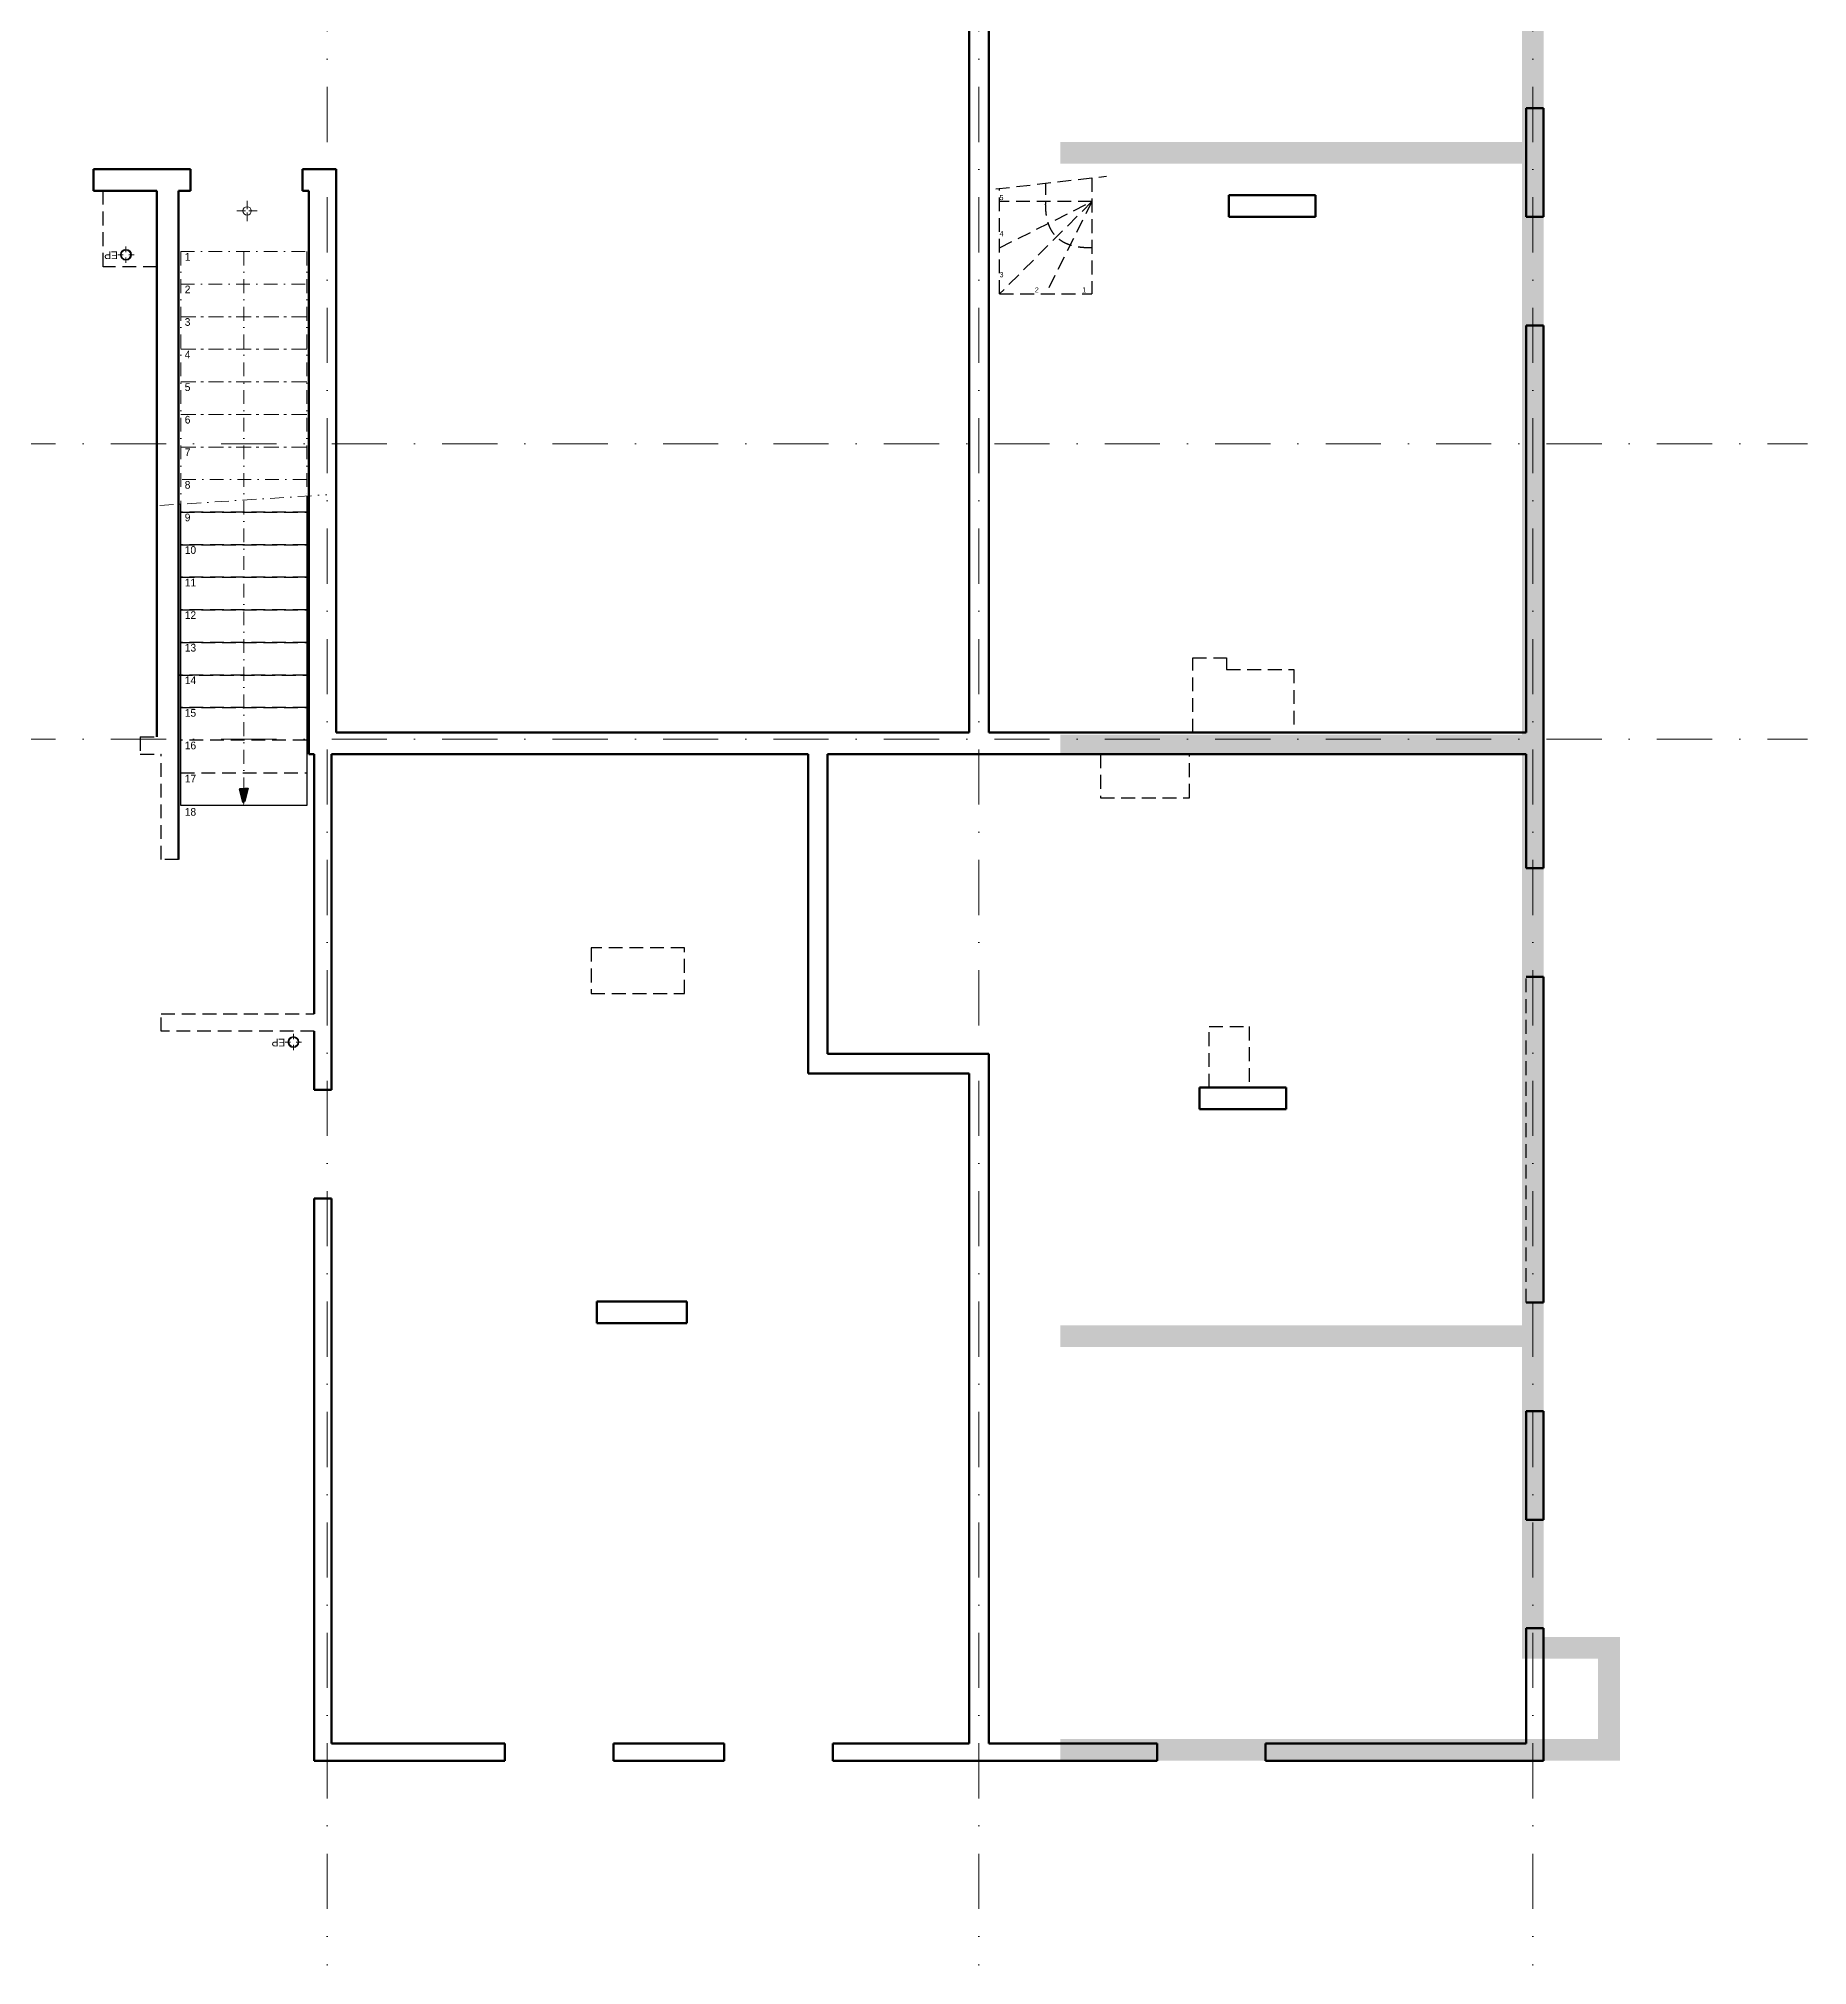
# Model space of a CAD drawing. Header units: millimetres. Extents: x 0 to 23921, y -3644 to 563.
# Drawn here: x 22292 to 23921, y -3019 to -1245 of the extents above; entities that cross this region are included whole.
import ezdxf

# ---------------------------------------------------------------- set-up
doc = ezdxf.new("R2010")
doc.units = ezdxf.units.MM
doc.linetypes.add('CACHEX2', pattern=[19.05, 12.7, -6.35])
doc.linetypes.add('TIRETPTX2', pattern=[50.8, 25.4, -12.7, 0, -12.7])
for name, color, linetype, lineweight in [('01_murs_coup', 5, 'Continuous', 60), ('01_tram_axes', 2, 'TIRETPTX2', 9), ('B Général', 7, 'Continuous', 5), ('C ANNOTATIONS-prestations', 7, 'Continuous', 5), ('C ANNOTATIONS-texte', 7, 'Continuous', 5)]:
    doc.layers.add(name, color=color, linetype=linetype, lineweight=lineweight)
for name, color, linetype in [('01_murs_sup', 2, 'CACHEX2'), ('01_poch_murs', 253, 'Continuous'), ('01_resv', 32, 'Continuous')]:
    doc.layers.add(name, color=color, linetype=linetype)
doc.styles.add('Eurostile', font='')
doc.styles.get('Eurostile').set_extended_font_data('Eurostile')

# ---------------------------------------------------------------- blocks, each defined once
blk = doc.blocks.new('EP')
at = {"layer": 'B Général', "color": 7, "linetype": 'Continuous', "lineweight": 5}
for p, q in [((-7.5, 0), (-2.5, 0)), ((0, 7.5), (0, 2.5)), ((7.5, 0), (2.5, 0)), ((0, -7.5), (0, -2.5))]:
    blk.add_line(p, q, dxfattribs=at)
at = {"layer": 'B Général', "color": 7, "linetype": 'Continuous', "lineweight": 5, "flags": 128}
for points in [[(-5, 0, -1), (5, 0, -1)], [(-4.3, 0, -1), (4.3, 0, -1)]]:
    blk.add_lwpolyline(points, format="xyb", close=True, dxfattribs=at)
at = {"layer": 'C ANNOTATIONS-prestations', "insert": (7.5, 4), "char_height": 7.06, "attachment_point": 1, "line_spacing_factor": 0.894142, "style": 'Eurostile'}
blk.add_mtext('EP', dxfattribs=at)
blk = doc.blocks.new('Groupe-39-1')
at = {"layer": 'B Général', "color": 7, "lineweight": 18}
for p, q in [((10764.9375, 3747.8), (10757.125, 3747.8)), ((10766.5, 3749.3625), (10766.5, 3757.175)), ((10766.5, 3746.2375), (10766.5, 3738.425)), ((10768.0625, 3747.8), (10775.875, 3747.8))]:
    blk.add_line(p, q, dxfattribs=at)
blk.add_circle((10766.5, 3747.8), 3.9062, dxfattribs=at)

msp = doc.modelspace()

# ---------------------------------------------------------------- hatches: boundary and pattern name
at = {"layer": '01_murs_sup'}
msp.add_hatch(color=256, dxfattribs=at).paths.add_polyline_path([(22485.44, -1934.96), (22481.19, -1950.83), (22476.93, -1934.96)])
at = {"layer": '01_poch_murs', "lineweight": 0}
h = msp.add_hatch(color=256, dxfattribs=at)
h.dxf.hatch_style = 1
h.paths.add_polyline_path([(23678.24, 325.19), (22914.82, 328.82), (21530.27, 328.33), (21530.28, 303.33), (22914.76, 303.82), (23658.7, 300.28), (23658.58, 274.17), (23728.24, 274.17), (23728.24, 204.17), (23658.24, 204.17), (23658.24, -241.83), (23153.24, -241.83), (23153.24, -261.83), (23658.24, -261.83), (23658.24, -461.83), (23233.24, -461.83), (23233.24, -481.83), (23658.24, -481.83), (23658.24, -741.83), (23233.24, -741.83), (23233.24, -761.83), (23658.24, -761.83), (23658.24, -1339.83), (23233.24, -1339.83), (23233.24, -1359.83), (23658.24, -1359.83), (23658.24, -1885.83), (23233.17, -1885.83), (23233.17, -1903.83), (23270.24, -1903.83), (23270.24, -1903.83), (23352.24, -1903.83), (23658.24, -1903.83), (23658.24, -2429.83), (23233.24, -2429.83), (23233.24, -2449.83), (23658.24, -2449.83), (23658.24, -2736.83), (23728.24, -2736.83), (23728.24, -2810.83), (23233.24, -2810.83), (23233.24, -2830.83), (23748.44, -2830.83), (23748.44, -2716.83), (23678.24, -2716.83), (23678.24, 184.17), (23748.24, 184.17), (23748.24, 294.19), (23678.24, 294.19)])

# ---------------------------------------------------------------- linework, layer by layer
at = {"layer": '01_murs_coup'}
for p, q in [((23149.24, -1883.83), (23149.24, -775.83)), ((23167.24, -1085.83), (23167.24, -1883.83)), ((23662.24, -1408.79), (23662.24, -1308.79)), ((23678.24, -1308.79), (23662.24, -1308.79)), ((23678.24, -1408.79), (23678.24, -1308.79)), ((22342.77, -1364.78), (22432.19, -1364.78)), ((22342.77, -1384.78), (22342.77, -1364.78)), ((22432.19, -1384.78), (22432.19, -1364.78)), ((22535.19, -1364.78), (22566.19, -1364.78)), ((22535.19, -1384.78), (22535.19, -1364.78)), ((22566.19, -1364.78), (22566.19, -1883.83)), ((22401.19, -1384.78), (22342.77, -1384.78)), ((22351.77, -1384.78), (22401.19, -1384.78)), ((22401.19, -1887.83), (22401.19, -1384.78)), ((22421.19, -2000.84), (22421.19, -1384.78)), ((22421.19, -1384.78), (22432.19, -1384.78)), ((22421.19, -1384.78), (22432.19, -1384.78)), ((22535.19, -1384.78), (22541.19, -1384.78)), ((22535.19, -1384.78), (22541.19, -1384.78)), ((22541.19, -1384.78), (22541.19, -1903.83)), ((23388.24, -1388.79), (23468.24, -1388.79)), ((23388.24, -1388.79), (23468.24, -1388.79)), ((23388.24, -1408.79), (23388.24, -1388.79)), ((23468.24, -1408.79), (23468.24, -1388.79)), ((23388.24, -1408.79), (23468.24, -1408.79)), ((23388.24, -1408.79), (23468.24, -1408.79)), ((23678.24, -1408.79), (23662.24, -1408.79)), ((23662.24, -1883.83), (23662.24, -1508.79)), ((23678.24, -1508.79), (23662.24, -1508.79)), ((23678.24, -2008.79), (23678.24, -1508.79)), ((22566.19, -1883.83), (23149.24, -1883.83)), ((23167.24, -1883.83), (23662.24, -1883.83)), ((22541.19, -1903.83), (22546.18, -1903.83)), ((22541.19, -1903.83), (22546.18, -1903.83)), ((22546.18, -1903.83), (22546.18, -2142.83)), ((22562.18, -1903.83), (22562.18, -2212.92)), ((22562.18, -1903.83), (23000.84, -1903.83)), ((23000.84, -1903.83), (23000.84, -2197.84)), ((23000.84, -1903.83), (23000.84, -2197.84)), ((23018.84, -1903.83), (23018.84, -2179.84)), ((23018.84, -1903.83), (23018.84, -2179.84)), ((23018.84, -1903.83), (23662.24, -1903.83)), ((23662.24, -2008.79), (23662.24, -1903.83)), ((23678.24, -2008.79), (23662.24, -2008.79)), ((23678.24, -2108.79), (23662.24, -2108.79)), ((23678.24, -2408.79), (23678.24, -2108.79)), ((22546.18, -2158.83), (22546.18, -2212.92)), ((23018.84, -2179.84), (23167.24, -2179.84)), ((23018.84, -2179.84), (23167.24, -2179.84)), ((23167.24, -2179.84), (23167.24, -2814.73)), ((23000.84, -2197.84), (23149.24, -2197.84)), ((23000.84, -2197.84), (23149.24, -2197.84)), ((23149.24, -2197.84), (23149.24, -2814.73)), ((22546.18, -2212.92), (22562.18, -2212.92)), ((23361.24, -2210.69), (23441.24, -2210.69)), ((23361.24, -2210.69), (23441.24, -2210.69)), ((23361.24, -2230.69), (23361.24, -2210.69)), ((23407.24, -2210.69), (23370.24, -2210.69)), ((23441.24, -2230.69), (23441.24, -2210.69)), ((23361.24, -2230.69), (23441.24, -2230.69)), ((23361.24, -2230.69), (23441.24, -2230.69)), ((22546.18, -2312.92), (22546.18, -2830.73)), ((22546.18, -2312.92), (22562.18, -2312.92)), ((22562.18, -2312.92), (22562.18, -2814.73)), ((22806.24, -2407.84), (22889.19, -2407.84)), ((22806.24, -2407.84), (22889.19, -2407.84)), ((22806.24, -2427.84), (22806.24, -2407.84)), ((22889.19, -2427.84), (22889.19, -2407.84)), ((23678.24, -2408.79), (23662.24, -2408.79)), ((22806.24, -2427.84), (22889.19, -2427.84)), ((22806.24, -2427.84), (22889.19, -2427.84)), ((23662.24, -2608.79), (23662.24, -2508.79)), ((23678.24, -2508.79), (23662.24, -2508.79)), ((23678.24, -2608.79), (23678.24, -2508.79)), ((23678.24, -2608.79), (23662.24, -2608.79)), ((23662.24, -2814.73), (23662.24, -2708.79)), ((23678.24, -2708.79), (23662.24, -2708.79)), ((23678.24, -2830.73), (23678.24, -2708.79)), ((22562.18, -2814.73), (22721.8, -2814.73)), ((22562.18, -2814.73), (22721.8, -2814.73)), ((22721.8, -2830.73), (22721.8, -2814.73)), ((22821.8, -2814.73), (22923.62, -2814.73)), ((22821.8, -2814.73), (22923.62, -2814.73)), ((22821.8, -2830.73), (22821.8, -2814.73)), ((22923.62, -2830.73), (22923.62, -2814.73)), ((23023.62, -2814.73), (23149.24, -2814.73)), ((23023.62, -2830.73), (23023.62, -2814.73)), ((23167.24, -2814.73), (23322.24, -2814.73)), ((23167.24, -2814.73), (23322.24, -2814.73)), ((23322.24, -2830.73), (23322.24, -2814.73)), ((23422.24, -2814.73), (23662.24, -2814.73)), ((23422.24, -2830.73), (23422.24, -2814.73)), ((22546.18, -2830.73), (22721.8, -2830.73)), ((22546.18, -2830.73), (22721.8, -2830.73)), ((22821.8, -2830.73), (22923.62, -2830.73)), ((22821.8, -2830.73), (22923.62, -2830.73)), ((23023.62, -2830.73), (23322.24, -2830.73)), ((23023.62, -2830.73), (23322.24, -2830.73)), ((23422.24, -2830.73), (23678.24, -2830.73))]:
    msp.add_line(p, q, dxfattribs=at)
at = {"layer": '01_murs_sup'}
for p, q in [((23173.92, -1383.15), (23275.76, -1371.4)), ((23177.24, -1479.83), (23177.24, -1382.77)), ((23262.24, -1372.96), (23262.24, -1479.83)), ((22541.19, -1384.78), (22541.19, -1903.83)), ((23262.24, -1394.83), (23177.24, -1394.83)), ((23262.24, -1394.83), (23177.24, -1479.83)), ((23177.24, -1437.33), (23262.24, -1394.83)), ((23262.24, -1394.83), (23219.74, -1479.83)), ((23177.24, -1479.83), (23262.24, -1479.83)), ((23167.24, -1872.84), (23167.24, -1883.83)), ((22385.97, -1887.83), (22401.19, -1887.83)), ((22385.97, -1887.83), (22401.19, -1887.83)), ((22385.97, -1887.83), (22385.97, -1903.83)), ((23167.24, -1883.83), (23181.47, -1883.83)), ((22385.97, -1903.83), (22405.19, -1903.83)), ((22405.19, -2000.84), (22405.19, -1903.83)), ((22421.19, -2000.84), (22405.19, -2000.84)), ((23662.24, -2408.79), (23662.24, -2108.79)), ((22405.19, -2158.83), (22405.19, -2142.83)), ((22405.19, -2142.83), (22546.18, -2142.83)), ((22546.18, -2158.83), (22405.19, -2158.83)), ((23678.24, -2608.79), (23678.24, -2508.79))]:
    msp.add_line(p, q, dxfattribs=at)
at = {"layer": '01_murs_sup', "linetype": 'Continuous'}
for p, q in [((22539.19, -1665.96), (22539.19, -1950.83)), ((22423.19, -1950.83), (22423.19, -1673.4)), ((22539.19, -1950.83), (22423.19, -1950.83))]:
    msp.add_line(p, q, dxfattribs=at)
at = {"layer": '01_murs_sup'}
for points in [[(22423.19, -1680.83), (22539.19, -1680.83)], [(22539.19, -1680.83), (22423.19, -1680.83)], [(22539.19, -1710.83), (22423.19, -1710.83)], [(22423.19, -1710.83), (22539.19, -1710.83)], [(22423.19, -1740.83), (22539.19, -1740.83)], [(22539.19, -1740.83), (22423.19, -1740.83)], [(22539.19, -1770.83), (22423.19, -1770.83)], [(22423.19, -1770.83), (22539.19, -1770.83)], [(22539.19, -1830.83), (22421.19, -1830.83), (22421.19, -1800.83)], [(22423.19, -1800.83), (22539.19, -1800.83)], [(22539.19, -1800.83), (22423.19, -1800.83)], [(22421.19, -1830.83), (22539.19, -1830.83)], [(22539.19, -1860.83), (22423.19, -1860.83)], [(22423.19, -1860.83), (22539.19, -1860.83)], [(22539.19, -1890.83), (22423.19, -1890.83)], [(22423.19, -1920.83), (22539.19, -1920.83)]]:
    msp.add_lwpolyline(points, dxfattribs=at)
at = {"layer": '01_murs_sup', "flags": 128}
msp.add_lwpolyline([(22485.44, -1934.96), (22481.19, -1950.83), (22476.93, -1934.96)], close=True, dxfattribs=at)
at = {"layer": '01_murs_sup'}
msp.add_open_spline([(23262.24, -1437.33), (23218.36, -1438.72), (23219.74, -1394.83), (23219.74, -1386.35), (23219.74, -1377.86)], degree=2, knots=[0, 0, 0, 1, 1, 1.101017, 1.101017, 1.101017], dxfattribs=at)
at = {"layer": '01_resv', "linetype": 'CACHEX2'}
for p, q in [((22351.77, -1454.76), (22351.77, -1384.78)), ((22401.19, -1384.78), (22401.19, -1454.76)), ((22401.19, -1454.76), (22351.77, -1454.76)), ((23355.24, -1814.83), (23386.3, -1814.83)), ((23355.24, -1883.84), (23355.24, -1814.83)), ((23386.3, -1814.83), (23386.3, -1825.73)), ((23386.3, -1825.73), (23448.24, -1825.73)), ((23448.24, -1825.73), (23448.24, -1883.83)), ((23448.24, -1883.83), (23355.24, -1883.84)), ((23270.24, -1903.83), (23270.24, -1943.83)), ((23352.24, -1903.83), (23270.24, -1903.83)), ((23352.24, -1943.83), (23352.24, -1903.83)), ((23270.24, -1943.83), (23352.24, -1943.83)), ((22801.19, -2082.1), (22801.19, -2124.1)), ((22887.19, -2082.1), (22801.19, -2082.1)), ((22887.19, -2124.1), (22887.19, -2082.1)), ((22801.19, -2124.1), (22887.19, -2124.1)), ((23370.24, -2154.65), (23407.24, -2154.65)), ((23370.24, -2210.69), (23370.24, -2154.65)), ((23407.24, -2154.65), (23407.24, -2210.69))]:
    msp.add_line(p, q, dxfattribs=at)
at = {"layer": '01_tram_axes', "color": 253, "ltscale": 2}
for p, q in [((22558.18, 439.75), (22558.18, -3019.3)), ((23158.24, 439.75), (23158.24, -3019.3)), ((23668.24, 439.75), (23668.24, -3019.3)), ((16256.86, -1617.83), (23921.21, -1617.83)), ((16256.86, -1889.83), (23921.21, -1889.83))]:
    msp.add_line(p, q, dxfattribs=at)
at = {"layer": '01_tram_axes', "ltscale": 0.5}
for p, q in [((22423.19, -1440.83), (22539.19, -1440.83)), ((22423.19, -1440.83), (22423.19, -1673.4)), ((22481.19, -1440.83), (22481.19, -1950.83)), ((22539.19, -1440.83), (22539.19, -1665.96)), ((22403.81, -1674.64), (22557.71, -1664.78))]:
    msp.add_line(p, q, dxfattribs=at)
for points in [[(22423.19, -1470.83), (22539.19, -1470.83)], [(22423.19, -1500.83), (22539.19, -1500.83)], [(22539.19, -1500.83), (22423.19, -1500.83)], [(22423.19, -1530.83), (22539.19, -1530.83)], [(22539.19, -1530.83), (22423.19, -1530.83)], [(22423.19, -1560.83), (22539.19, -1560.83)], [(22539.19, -1560.83), (22423.19, -1560.83)], [(22423.19, -1590.83), (22539.19, -1590.83)], [(22539.19, -1590.83), (22423.19, -1590.83)], [(22423.19, -1620.83), (22539.19, -1620.83)], [(22539.19, -1620.83), (22423.19, -1620.83)], [(22539.19, -1650.83), (22423.19, -1650.83)]]:
    msp.add_lwpolyline(points, dxfattribs=at)
at = {"layer": 'B Général', "color": 7, "linetype": 'Continuous', "lineweight": 5}
for p, q in [((22372.8, -1436.22), (22372.8, -1441.22)), ((22365.3, -1443.72), (22370.3, -1443.72)), ((22372.8, -1451.22), (22372.8, -1446.22)), ((22380.3, -1443.72), (22375.3, -1443.72))]:
    msp.add_line(p, q, dxfattribs=at)
at = {"layer": 'B Général', "color": 7, "linetype": 'Continuous', "lineweight": 5, "flags": 128}
for points in [[(22377.8, -1443.72, -1), (22367.8, -1443.72, -1)], [(22377.13, -1443.72, -1), (22368.46, -1443.72, -1)]]:
    msp.add_lwpolyline(points, format="xyb", close=True, dxfattribs=at)

# ---------------------------------------------------------------- block references
at = {"layer": 'B Général', "color": 7}
msp.add_blockref('Groupe-39-1', (11717.8, -5151.22), dxfattribs=at)
at = {"layer": 'B Général', "color": 7, "rotation": 180}
msp.add_blockref('EP', (22526.93, -2168.82), dxfattribs=at)

# ---------------------------------------------------------------- texts
at = {"layer": '01_murs_sup', "attachment_point": 1, "line_spacing_factor": 0.894142, "style": 'Eurostile'}
for s, insert, char_height, width in [('5', (23177.24, -1388.72), 4.71, 8.8349), ('4', (23177.24, -1421.98), 4.71, 8.8349), ('3', (23177.24, -1459.77), 4.71, 8.8349), ('2', (23209.74, -1473.72), 4.71, 8.8349), ('1', (23253.41, -1473.72), 4.71, 8.8349), ('9', (22426.88, -1682.14), 7.06, 8.8349), ('10', (22426.88, -1712.14), 7.059, 24.9178), ('11', (22426.88, -1742.14), 7.059, 30.4178), ('12', (22426.88, -1772.14), 7.059, 31.9178), ('13', (22426.88, -1802.14), 7.059, 26.4178), ('14', (22426.88, -1832.14), 7.059, 22.4178), ('15', (22426.88, -1862.14), 7.059, 29.4178), ('16', (22426.88, -1892.14), 7.059, 22.9178), ('17', (22426.88, -1922.73), 7.059, 22.9178), ('18', (22426.88, -1953.33), 7.059, 22.9178)]:
    msp.add_mtext(s, dxfattribs=dict(at, insert=insert, char_height=char_height, width=width))
at = {"layer": '01_tram_axes', "ltscale": 0.5, "char_height": 7.06, "width": 8.8349, "attachment_point": 1, "line_spacing_factor": 0.894142, "style": 'Eurostile'}
for s, insert in [('1', (22426.88, -1442.14)), ('2', (22426.88, -1472.14)), ('3', (22426.88, -1502.14)), ('4', (22426.88, -1532.14)), ('5', (22426.88, -1562.14)), ('6', (22426.88, -1592.14)), ('7', (22426.88, -1622.14))]:
    msp.add_mtext(s, dxfattribs=dict(at, insert=insert))
at = {"layer": 'C ANNOTATIONS-prestations', "insert": (22365.3, -1447.71), "char_height": 7.059, "attachment_point": 1, "rotation": 180, "line_spacing_factor": 0.894142, "style": 'Eurostile'}
msp.add_mtext('EP', dxfattribs=at)
at = {"layer": 'C ANNOTATIONS-texte', "insert": (22426.88, -1652.14), "char_height": 7.06, "width": 8.8349, "attachment_point": 1, "line_spacing_factor": 0.894142, "style": 'Eurostile'}
msp.add_mtext('8', dxfattribs=at)

doc.saveas('drawing.dxf')
